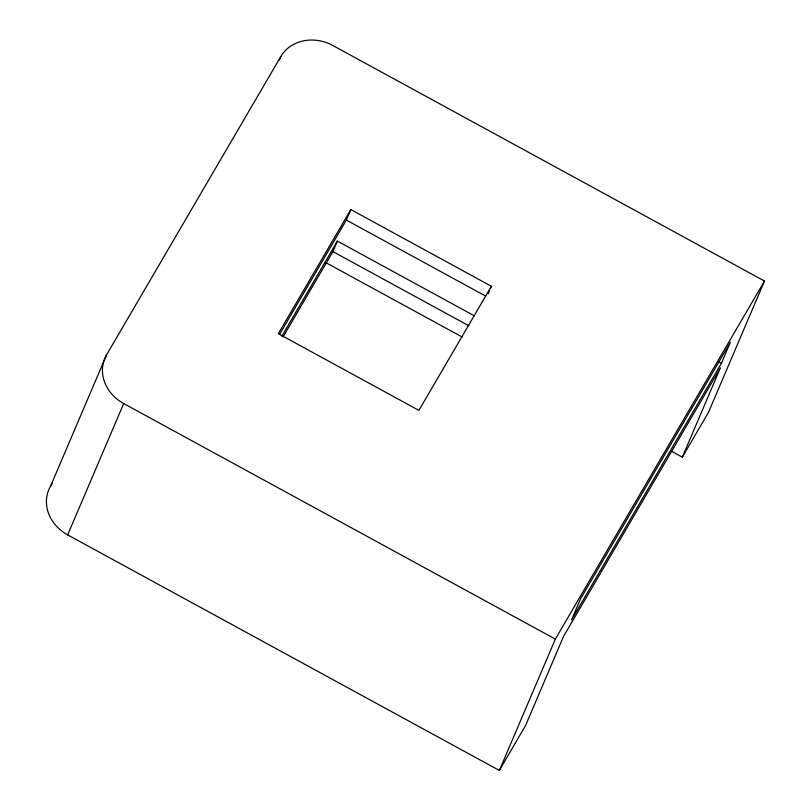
<?xml version="1.0" encoding="UTF-8"?>
<svg xmlns="http://www.w3.org/2000/svg" width="811" height="811" viewBox="0 0 811 811"><rect width="100%" height="100%" fill="white"/><g stroke="black" fill="none" stroke-linecap="round" stroke-linejoin="round"><path stroke-width="1.22" d="M682.325 457.161L720.421 367.839L563.574 636.371L525.477 725.693L499.343 770.45L67.658 534.885A39.394 34.488 23.1 0 1 50.556 486.205L106.576 354.853L280.849 56.486A39.394 34.488 23.1 0 1 332.804 45.487L764.489 281.052L708.459 412.404L682.325 457.161L671.194 451.088M67.658 534.885L123.688 403.543A39.394 34.488 23.1 0 1 106.576 354.853M279.359 59.973L280.849 56.486M283.059 336.93L332.905 251.592L337.386 241.09L474.415 315.864M279.572 334.396L346.348 220.075L350.828 209.562L491.385 286.263L490.493 288.361M488.252 293.623L489.591 290.47M499.343 770.45L555.363 639.098L764.489 281.052M721.415 363.298L730.376 342.283L580.514 598.883L571.542 619.898L721.415 363.298L718.08 361.483M50.556 486.205L52.462 482.94M350.828 209.562L278.335 333.686L418.892 410.386L491.385 286.263M281.792 336.271L337.386 241.09M346.348 220.075L485.799 296.167M332.905 251.592L468.829 325.769M325.272 262.318L462.088 336.981M123.688 403.543L555.363 639.098"/></g></svg>
